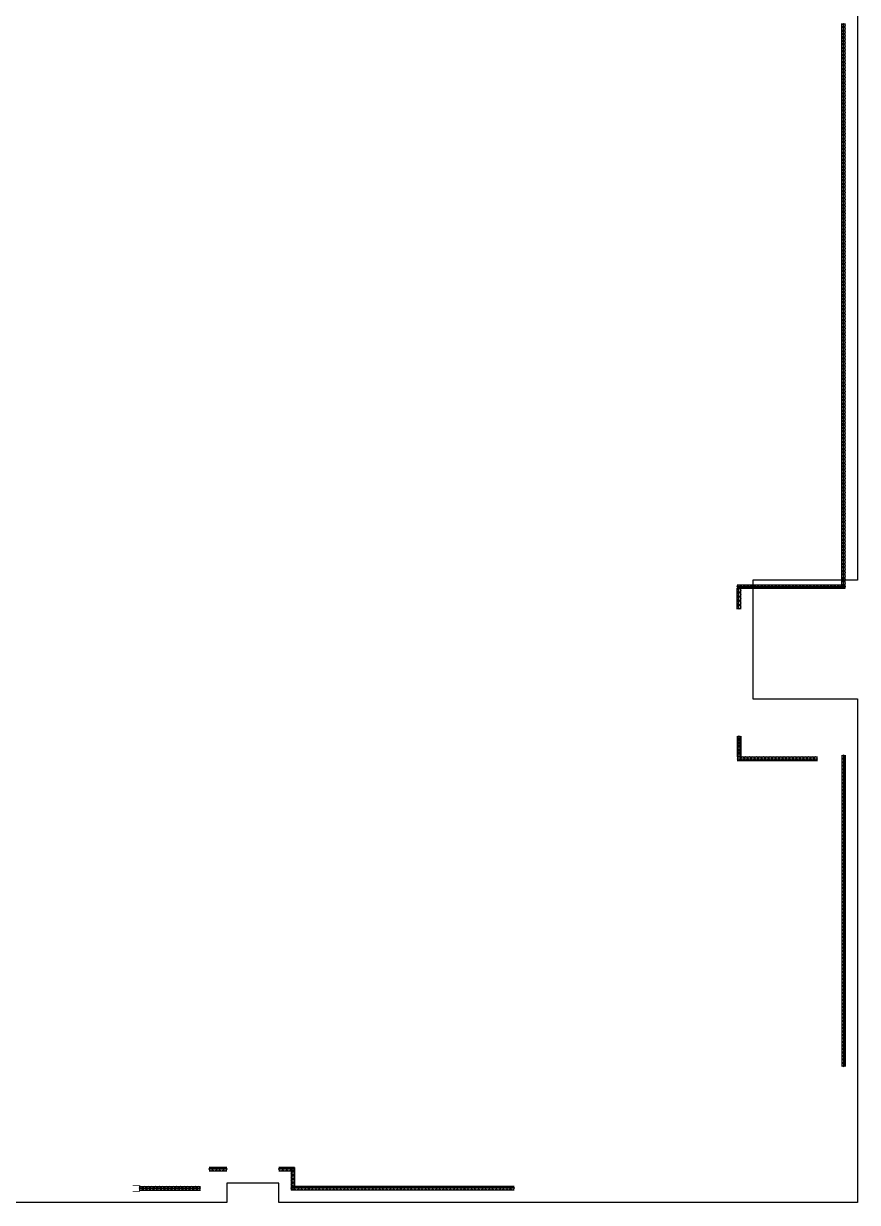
# Model space of a CAD drawing. Extents: x -1313754 to 847533, y 489853 to 941203.
# Drawn here: x -1151983 to -1128054, y 548220 to 582039 of the extents above; entities that cross this region are included whole.
import ezdxf

# ---------------------------------------------------------------- set-up
doc = ezdxf.new("R2010")
doc.units = 0
doc.header["$LTSCALE"] = 1000
doc.header["$MEASUREMENT"] = 0
doc.layers.get('Defpoints').update_dxf_attribs({"color": 210})
for name, color, linetype in [('A-HRAIL', 173, 'Continuous'), ('A-SFCE', 30, 'Continuous'), ('DIM_SYMB', 3, 'Continuous')]:
    doc.layers.add(name, color=color, linetype=linetype)

# ---------------------------------------------------------------- blocks, each defined once
blk = doc.blocks.new('234234werwer')
at = {"layer": 'Defpoints'}
blk.add_lwpolyline([(584900, -201400), (610400, -201400), (610400, -201950), (611900, -201950), (611900, -201400), (628500, -201400), (628500, -220860), (625500, -220850), (625500, -227600), (628500, -227600), (628500, -256750), (625500, -256750), (625500, -260150), (628500, -260150), (628500, -274600), (611900, -274600), (611900, -274050), (610400, -274050), (610400, -274600), (584900, -274600)], dxfattribs=at)
blk = doc.blocks.new('3333')
at = {"layer": 'A-SFCE', "const_width": 20}
blk.add_lwpolyline([(-227064, 766320), (-227064, 766510), (-227244, 766510), (-227244, 766320)], dxfattribs=at)
blk = doc.blocks.new('99平面图例外参$0$$LinePat$圆环')
for points in [[(0, 150), (300, 150)], [(0, 0), (300, 0)], [(0, -150), (300, -150)]]:
    blk.add_lwpolyline(points)
at = {"color": 0}
blk.add_circle((150, 0), 150, dxfattribs=at)
blk = doc.blocks.new('34242343243')
at = {"layer": 'A-HRAIL', "yscale": 0.3333333333333333, "zscale": 0.3333333333333333}
for p, xscale, rotation in [((-128454, 581939), 0.3333686689378101, 90), ((-128454, 581839), 0.3333686689378101, 90), ((-128454, 581739), 0.3333686689378101, 90), ((-128454, 581639), 0.3333686689378101, 90), ((-128454, 581539), 0.3333686689378101, 90), ((-128454, 581439), 0.3333686689378101, 90), ((-128454, 581339), 0.3333686689378101, 90), ((-128454, 581239), 0.3333686689378101, 90), ((-128454, 581139), 0.3333686689378101, 90), ((-128454, 581039), 0.3333686689378101, 90), ((-128454, 580939), 0.3333686689378101, 90), ((-128454, 580839), 0.3333686689378101, 90), ((-128454, 580739), 0.3333686689378101, 90), ((-128454, 580639), 0.3333686689378101, 90), ((-128454, 580539), 0.3333686689378101, 90), ((-128454, 580439), 0.3333686689378101, 90), ((-128454, 580339), 0.3333686689378101, 90), ((-128454, 580239), 0.3333686689378101, 90), ((-128454, 580139), 0.3333686689378101, 90), ((-128454, 580039), 0.3333686689378101, 90), ((-128454, 579938), 0.3333686689378101, 90), ((-128454, 579838), 0.3333686689378101, 90), ((-128454, 579738), 0.3333686689378101, 90), ((-128454, 579638), 0.3333686689378101, 90), ((-128454, 579538), 0.3333686689378101, 90), ((-128454, 579438), 0.3333686689378101, 90), ((-128454, 579338), 0.3333686689378101, 90), ((-128454, 579238), 0.3333686689378101, 90), ((-128454, 579138), 0.3333686689378101, 90), ((-128454, 579038), 0.3333686689378101, 90), ((-128454, 578938), 0.3333686689378101, 90), ((-128454, 578838), 0.3333686689378101, 90), ((-128454, 578738), 0.3333686689378101, 90), ((-128454, 578638), 0.3333686689378101, 90), ((-128454, 578538), 0.3333686689378101, 90), ((-128454, 578438), 0.3333686689378101, 90), ((-128454, 578338), 0.3333686689378101, 90), ((-128454, 578238), 0.3333686689378101, 90), ((-128454, 578138), 0.3333686689378101, 90), ((-128454, 578038), 0.3333686689378101, 90), ((-128454, 577938), 0.3333686689378101, 90), ((-128454, 577838), 0.3333686689378101, 90), ((-128454, 577738), 0.3333686689378101, 90), ((-128454, 577638), 0.3333686689378101, 90), ((-128454, 577538), 0.3333686689378101, 90), ((-128454, 577438), 0.3333686689378101, 90), ((-128454, 577338), 0.3333686689378101, 90), ((-128454, 577238), 0.3333686689378101, 90), ((-128454, 577138), 0.3333686689378101, 90), ((-128454, 577038), 0.3333686689378101, 90), ((-128454, 576938), 0.3333686689378101, 90), ((-128454, 576838), 0.3333686689378101, 90), ((-128454, 576738), 0.3333686689378101, 90), ((-128454, 576638), 0.3333686689378101, 90), ((-128454, 576538), 0.3333686689378101, 90), ((-128454, 576438), 0.3333686689378101, 90), ((-128454, 576338), 0.3333686689378101, 90), ((-128454, 576238), 0.3333686689378101, 90), ((-128454, 576138), 0.3333686689378101, 90), ((-128454, 576038), 0.3333686689378101, 90), ((-128454, 575938), 0.3333686689378101, 90), ((-128454, 575838), 0.3333686689378101, 90), ((-128454, 575738), 0.3333686689378101, 90), ((-128454, 575638), 0.3333686689378101, 90), ((-128454, 575538), 0.3333686689378101, 90), ((-128454, 575438), 0.3333686689378101, 90), ((-128454, 575338), 0.3333686689378101, 90), ((-128454, 575238), 0.3333686689378101, 90), ((-128454, 575138), 0.3333686689378101, 90), ((-128454, 575038), 0.3333686689378101, 90), ((-128454, 574938), 0.3333686689378101, 90), ((-128454, 574838), 0.3333686689378101, 90), ((-128454, 574738), 0.3333686689378101, 90), ((-128454, 574638), 0.3333686689378101, 90), ((-128454, 574538), 0.3333686689378101, 90), ((-128454, 574438), 0.3333686689378101, 90), ((-128454, 574338), 0.3333686689378101, 90), ((-128454, 574238), 0.3333686689378101, 90), ((-128454, 574138), 0.3333686689378101, 90), ((-128454, 574038), 0.3333686689378101, 90), ((-128454, 573938), 0.3333686689378101, 90), ((-128454, 573838), 0.3333686689378101, 90), ((-128454, 573738), 0.3333686689378101, 90), ((-128454, 573638), 0.3333686689378101, 90), ((-128454, 573538), 0.3333686689378101, 90), ((-128454, 573438), 0.3333686689378101, 90), ((-128454, 573338), 0.3333686689378101, 90), ((-128454, 573238), 0.3333686689378101, 90), ((-128454, 573138), 0.3333686689378101, 90), ((-128454, 573038), 0.3333686689378101, 90), ((-128454, 572938), 0.3333686689378101, 90), ((-128454, 572838), 0.3333686689378101, 90), ((-128454, 572738), 0.3333686689378101, 90), ((-128454, 572638), 0.3333686689378101, 90), ((-128454, 572538), 0.3333686689378101, 90), ((-128454, 572438), 0.3333686689378101, 90), ((-128454, 572338), 0.3333686689378101, 90), ((-128454, 572238), 0.3333686689378101, 90), ((-128454, 572138), 0.3333686689378101, 90), ((-128454, 572038), 0.3333686689378101, 90), ((-128454, 571938), 0.3333686689378101, 90), ((-128454, 571838), 0.3333686689378101, 90), ((-128454, 571738), 0.3333686689378101, 90), ((-128454, 571638), 0.3333686689378101, 90), ((-128454, 571538), 0.3333686689378101, 90), ((-128454, 571438), 0.3333686689378101, 90), ((-128454, 571338), 0.3333686689378101, 90), ((-128454, 571238), 0.3333686689378101, 90), ((-128454, 571138), 0.3333686689378101, 90), ((-128454, 571038), 0.3333686689378101, 90), ((-128454, 570938), 0.3333686689378101, 90), ((-128454, 570838), 0.3333686689378101, 90), ((-128454, 570738), 0.3333686689378101, 90), ((-128454, 570638), 0.3333686689378101, 90), ((-128454, 570537), 0.3333686689378101, 90), ((-128454, 570437), 0.3333686689378101, 90), ((-128454, 570337), 0.3333686689378101, 90), ((-128454, 570237), 0.3333686689378101, 90), ((-128454, 570137), 0.3333686689378101, 90), ((-128454, 570037), 0.3333686689378101, 90), ((-128454, 569937), 0.3333686689378101, 90), ((-128454, 569837), 0.3333686689378101, 90), ((-128454, 569737), 0.3333686689378101, 90), ((-128454, 569637), 0.3333686689378101, 90), ((-128454, 569537), 0.3333686689378101, 90), ((-128454, 569437), 0.3333686689378101, 90), ((-128454, 569337), 0.3333686689378101, 90), ((-128454, 569237), 0.3333686689378101, 90), ((-128454, 569137), 0.3333686689378101, 90), ((-128454, 569037), 0.3333686689378101, 90), ((-128454, 568937), 0.3333686689378101, 90), ((-128454, 568837), 0.3333686689378101, 90), ((-128454, 568737), 0.3333686689378101, 90), ((-128454, 568637), 0.3333686689378101, 90), ((-128454, 568537), 0.3333686689378101, 90), ((-128454, 568437), 0.3333686689378101, 90), ((-128454, 568337), 0.3333686689378101, 90), ((-128454, 568237), 0.3333686689378101, 90), ((-128454, 568137), 0.3333686689378101, 90), ((-128454, 568037), 0.3333686689378101, 90), ((-128454, 567937), 0.3333686689378101, 90), ((-128454, 567837), 0.3333686689378101, 90), ((-128454, 567737), 0.3333686689378101, 90), ((-128454, 567637), 0.3333686689378101, 90), ((-128454, 567537), 0.3333686689378101, 90), ((-128454, 567437), 0.3333686689378101, 90), ((-128454, 567337), 0.3333686689378101, 90), ((-128454, 567237), 0.3333686689378101, 90), ((-128454, 567137), 0.3333686689378101, 90), ((-128454, 567037), 0.3333686689378101, 90), ((-128454, 566937), 0.3333686689378101, 90), ((-128454, 566837), 0.3333686689378101, 90), ((-128454, 566737), 0.3333686689378101, 90), ((-128454, 566637), 0.3333686689378101, 90), ((-128454, 566537), 0.3333686689378101, 90), ((-128454, 566437), 0.3333686689378101, 90), ((-128454, 566337), 0.3333686689378101, 90), ((-128454, 566237), 0.3333686689378101, 90), ((-128454, 566137), 0.3333686689378101, 90), ((-128454, 566037), 0.3333686689378101, 90), ((-131454, 565718), 0.3980000164643085, 90), ((-128454, 565937), 0.3333686689378101, 90), ((-128454, 565837), 0.3333686689378101, 90), ((-131454, 565598), 0.3980000164643085, 90), ((-131454, 565479), 0.3980000164643085, 90), ((-131454, 565359), 0.3980000164643085, 90), ((-131454, 565240), 0.3980000164643085, 90), ((-131454, 561600), -0.3333333325730119, 90), ((-131454, 561500), -0.3333333325730119, 90), ((-131454, 561400), -0.3333333325730119, 90), ((-131454, 561300), -0.3333333325730119, 90), ((-131454, 561200), -0.3333333325730119, 90), ((-131454, 561100), -0.3333333325730119, 90), ((-131504, 560950), -0.3333636956401544, 180), ((-131404, 560950), -0.3333636956401544, 180), ((-131304, 560950), -0.3333636956401544, 180), ((-131204, 560950), -0.3333636956401544, 180), ((-131104, 560950), -0.3333636956401544, 180), ((-131004, 560950), -0.3333636956401544, 180), ((-130904, 560950), -0.3333636956401544, 180), ((-130804, 560950), -0.3333636956401544, 180), ((-130704, 560950), -0.3333636956401544, 180), ((-130604, 560950), -0.3333636956401544, 180), ((-130504, 560950), -0.3333636956401544, 180), ((-130404, 560950), -0.3333636956401544, 180), ((-130304, 560950), -0.3333636956401544, 180), ((-130204, 560950), -0.3333636956401544, 180), ((-130104, 560950), -0.3333636956401544, 180), ((-130004, 560950), -0.3333636956401544, 180), ((-129904, 560950), -0.3333636956401544, 180), ((-129804, 560950), -0.3333636956401544, 180), ((-129704, 560950), -0.3333636956401544, 180), ((-129604, 560950), -0.3333636956401544, 180), ((-129504, 560950), -0.3333636956401544, 180), ((-129404, 560950), -0.3333636956401544, 180), ((-129304, 560950), -0.3333636956401544, 180), ((-128454, 561050), -0.3344569287663073, 89.99999999999982), ((-128454, 560950), -0.3344569287663073, 89.99999999999982), ((-128454, 560849), -0.3344569287663073, 89.99999999999982), ((-128454, 560749), -0.3344569287663073, 89.99999999999982), ((-128454, 560649), -0.3344569287663073, 89.99999999999982), ((-128454, 560548), -0.3344569287663073, 89.99999999999982), ((-128454, 560448), -0.3344569287663073, 89.99999999999982), ((-128454, 560348), -0.3344569287663073, 89.99999999999982), ((-128454, 560247), -0.3344569287663073, 89.99999999999982), ((-128454, 560147), -0.3344569287663073, 89.99999999999982), ((-128454, 560047), -0.3344569287663073, 89.99999999999982), ((-128454, 559946), -0.3344569287663073, 89.99999999999982), ((-128454, 559846), -0.3344569287663073, 89.99999999999982), ((-128454, 559746), -0.3344569287663073, 89.99999999999982), ((-128454, 559645), -0.3344569287663073, 89.99999999999982), ((-128454, 559545), -0.3344569287663073, 89.99999999999982), ((-128454, 559445), -0.3344569287663073, 89.99999999999982), ((-128454, 559344), -0.3344569287663073, 89.99999999999982), ((-128454, 559244), -0.3344569287663073, 89.99999999999982), ((-128454, 559144), -0.3344569287663073, 89.99999999999982), ((-128454, 559043), -0.3344569287663073, 89.99999999999982), ((-128454, 558943), -0.3344569287663073, 89.99999999999982), ((-128454, 558843), -0.3344569287663073, 89.99999999999982), ((-128454, 558742), -0.3344569287663073, 89.99999999999982), ((-128454, 558642), -0.3344569287663073, 89.99999999999982), ((-128454, 558542), -0.3344569287663073, 89.99999999999982), ((-128454, 558441), -0.3344569287663073, 89.99999999999982), ((-128454, 558341), -0.3344569287663073, 89.99999999999982), ((-128454, 558241), -0.3344569287663073, 89.99999999999982), ((-128454, 558140), -0.3344569287663073, 89.99999999999982), ((-128454, 558040), -0.3344569287663073, 89.99999999999982), ((-128454, 557940), -0.3344569287663073, 89.99999999999982), ((-128454, 557839), -0.3344569287663073, 89.99999999999982), ((-128454, 557739), -0.3344569287663073, 89.99999999999982), ((-128454, 557639), -0.3344569287663073, 89.99999999999982), ((-128454, 557538), -0.3344569287663073, 89.99999999999982), ((-128454, 557438), -0.3344569287663073, 89.99999999999982), ((-128454, 557338), -0.3344569287663073, 89.99999999999982), ((-128454, 557237), -0.3344569287663073, 89.99999999999982), ((-128454, 557137), -0.3344569287663073, 89.99999999999982), ((-128454, 557037), -0.3344569287663073, 89.99999999999982), ((-128454, 556936), -0.3344569287663073, 89.99999999999982), ((-128454, 556836), -0.3344569287663073, 89.99999999999982), ((-128454, 556736), -0.3344569287663073, 89.99999999999982), ((-128454, 556635), -0.3344569287663073, 89.99999999999982), ((-128454, 556535), -0.3344569287663073, 89.99999999999982), ((-128454, 556434), -0.3344569287663073, 89.99999999999982), ((-128454, 556334), -0.3344569287663073, 89.99999999999982), ((-128454, 556234), -0.3344569287663073, 89.99999999999982), ((-128454, 556133), -0.3344569287663073, 89.99999999999982), ((-128454, 556033), -0.3344569287663073, 89.99999999999982), ((-128454, 555933), -0.3344569287663073, 89.99999999999982), ((-128454, 555832), -0.3344569287663073, 89.99999999999982), ((-128454, 555732), -0.3344569287663073, 89.99999999999982), ((-128454, 555632), -0.3344569287663073, 89.99999999999982), ((-128454, 555531), -0.3344569287663073, 89.99999999999982), ((-128454, 555431), -0.3344569287663073, 89.99999999999982), ((-128454, 555331), -0.3344569287663073, 89.99999999999982), ((-128454, 555230), -0.3344569287663073, 89.99999999999982), ((-128454, 555130), -0.3344569287663073, 89.99999999999982), ((-128454, 555030), -0.3344569287663073, 89.99999999999982), ((-128454, 554929), -0.3344569287663073, 89.99999999999982), ((-128454, 554829), -0.3344569287663073, 89.99999999999982), ((-128454, 554729), -0.3344569287663073, 89.99999999999982), ((-128454, 554628), -0.3344569287663073, 89.99999999999982), ((-128454, 554528), -0.3344569287663073, 89.99999999999982), ((-128454, 554428), -0.3344569287663073, 89.99999999999982), ((-128454, 554327), -0.3344569287663073, 89.99999999999982), ((-128454, 554227), -0.3344569287663073, 89.99999999999982), ((-128454, 554127), -0.3344569287663073, 89.99999999999982), ((-128454, 554026), -0.3344569287663073, 89.99999999999982), ((-128454, 553926), -0.3344569287663073, 89.99999999999982), ((-128454, 553826), -0.3344569287663073, 89.99999999999982), ((-128454, 553725), -0.3344569287663073, 89.99999999999982), ((-128454, 553625), -0.3344569287663073, 89.99999999999982), ((-128454, 553525), -0.3344569287663073, 89.99999999999982), ((-128454, 553424), -0.3344569287663073, 89.99999999999982), ((-128454, 553324), -0.3344569287663073, 89.99999999999982), ((-128454, 553224), -0.3344569287663073, 89.99999999999982), ((-128454, 553123), -0.3344569287663073, 89.99999999999982), ((-128454, 553023), -0.3344569287663073, 89.99999999999982), ((-128454, 552923), -0.3344569287663073, 89.99999999999982), ((-128454, 552822), -0.3344569287663073, 89.99999999999982), ((-128454, 552722), -0.3344569287663073, 89.99999999999982), ((-128454, 552622), -0.3344569287663073, 89.99999999999982), ((-128454, 552521), -0.3344569287663073, 89.99999999999982), ((-128454, 552421), -0.3344569287663073, 89.99999999999982), ((-128454, 552321), -0.3344569287663073, 89.99999999999982), ((-128454, 552220), -0.3344569287663073, 89.99999999999982), ((-146554, 549170), 0.333332789980787, 180), ((-146454, 549170), 0.333332789980787, 180), ((-146354, 549170), 0.333332789980787, 180), ((-146254, 549170), 0.333332789980787, 180), ((-146154, 549170), 0.333332789980787, 180), ((-144542, 549170), 0.3749999998981851, 180), ((-144429, 549170), 0.3749999998981851, 180), ((-144317, 549170), 0.3749999998981851, 180), ((-144204, 549170), 0.3749999998981851, 180), ((-144254, 549220), 0.3611111227129974, 270), ((-144254, 549112), 0.3611111227129974, 270), ((-144254, 549003), 0.3611111227129974, 270), ((-144254, 548895), 0.3611111227129974, 270), ((-148665, 548626), -0.3444734679294839, 179.999999999795), ((-148562, 548626), -0.3444734679294839, 179.999999999795), ((-148458, 548626), -0.3444734679294839, 179.999999999795), ((-148355, 548626), -0.3444734679294839, 179.999999999795), ((-148252, 548626), -0.3444734679294839, 179.999999999795), ((-148148, 548626), -0.3444734679294839, 179.999999999795), ((-148045, 548626), -0.3444734679294839, 179.999999999795), ((-147942, 548626), -0.3444734679294839, 179.999999999795), ((-147838, 548626), -0.3444734679294839, 179.999999999795), ((-147735, 548626), -0.3444734679294839, 179.999999999795), ((-147632, 548626), -0.3444734679294839, 179.999999999795), ((-147528, 548626), -0.3444734679294839, 179.999999999795), ((-147425, 548626), -0.3444734679294839, 179.999999999795), ((-147322, 548626), -0.3444734679294839, 179.999999999795), ((-147218, 548626), -0.3444734679294839, 179.999999999795), ((-147115, 548626), -0.3444734679294839, 179.999999999795), ((-147012, 548626), -0.3444734679294839, 179.999999999795), ((-144254, 548787), 0.3611111227129974, 270), ((-144254, 548678), 0.3611111227129974, 270), ((-144203, 548626), 0.3384127415496768, 180.0000000002033), ((-144101, 548626), 0.3384127415496768, 180.0000000002033), ((-144000, 548626), 0.3384127415496768, 180.0000000002033), ((-143898, 548626), 0.3384127415496768, 180.0000000002033), ((-143797, 548626), 0.3384127415496768, 180.0000000002033), ((-143695, 548626), 0.3384127415496768, 180.0000000002033), ((-143594, 548626), 0.3384127415496768, 180.0000000002033), ((-143492, 548626), 0.3384127415496768, 180.0000000002033), ((-143390, 548626), 0.3384127415496768, 180.0000000002033), ((-143289, 548626), 0.3384127415496768, 180.0000000002033), ((-143187, 548626), 0.3384127415496768, 180.0000000002033), ((-143086, 548626), 0.3384127415496768, 180.0000000002033), ((-142984, 548626), 0.3384127415496768, 180.0000000002033), ((-142883, 548626), 0.3384127415496768, 180.0000000002033), ((-142781, 548626), 0.3384127415496768, 180.0000000002033), ((-142680, 548626), 0.3384127415496768, 180.0000000002033), ((-142578, 548626), 0.3384127415496768, 180.0000000002033), ((-142477, 548626), 0.3384127415496768, 180.0000000002033), ((-142375, 548626), 0.3384127415496768, 180.0000000002033), ((-142274, 548626), 0.3384127415496768, 180.0000000002033), ((-142172, 548626), 0.3384127415496768, 180.0000000002033), ((-142071, 548626), 0.3384127415496768, 180.0000000002033), ((-141969, 548626), 0.3384127415496768, 180.0000000002033), ((-141868, 548626), 0.3384127415496768, 180.0000000002033), ((-141766, 548626), 0.3384127415496768, 180.0000000002033), ((-141665, 548626), 0.3384127415496768, 180.0000000002033), ((-141563, 548626), 0.3384127415496768, 180.0000000002033), ((-141462, 548626), 0.3384127415496768, 180.0000000002033), ((-141360, 548626), 0.3384127415496768, 180.0000000002033), ((-141258, 548626), 0.3384127415496768, 180.0000000002033), ((-141157, 548626), 0.3384127415496768, 180.0000000002033), ((-141055, 548626), 0.3384127415496768, 180.0000000002033), ((-140954, 548626), 0.3384127415496768, 180.0000000002033), ((-140852, 548626), 0.3384127415496768, 180.0000000002033), ((-140751, 548626), 0.3384127415496768, 180.0000000002033), ((-140649, 548626), 0.3384127415496768, 180.0000000002033), ((-140548, 548626), 0.3384127415496768, 180.0000000002033), ((-140446, 548626), 0.3384127415496768, 180.0000000002033), ((-140345, 548626), 0.3384127415496768, 180.0000000002033), ((-140243, 548626), 0.3384127415496768, 180.0000000002033), ((-140142, 548626), 0.3384127415496768, 180.0000000002033), ((-140040, 548626), 0.3384127415496768, 180.0000000002033), ((-139939, 548626), 0.3384127415496768, 180.0000000002033), ((-139837, 548626), 0.3384127415496768, 180.0000000002033), ((-139736, 548626), 0.3384127415496768, 180.0000000002033), ((-139634, 548626), 0.3384127415496768, 180.0000000002033), ((-139533, 548626), 0.3384127415496768, 180.0000000002033), ((-139431, 548626), 0.3384127415496768, 180.0000000002033), ((-139330, 548626), 0.3384127415496768, 180.0000000002033), ((-139228, 548626), 0.3384127415496768, 180.0000000002033), ((-139126, 548626), 0.3384127415496768, 180.0000000002033), ((-139025, 548626), 0.3384127415496768, 180.0000000002033), ((-138923, 548626), 0.3384127415496768, 180.0000000002033), ((-138822, 548626), 0.3384127415496768, 180.0000000002033), ((-138720, 548626), 0.3384127415496768, 180.0000000002033), ((-138619, 548626), 0.3384127415496768, 180.0000000002033), ((-138517, 548626), 0.3384127415496768, 180.0000000002033), ((-138416, 548626), 0.3384127415496768, 180.0000000002033), ((-138314, 548626), 0.3384127415496768, 180.0000000002033), ((-138213, 548626), 0.3384127415496768, 180.0000000002033), ((-138111, 548626), 0.3384127415496768, 180.0000000002033), ((-138010, 548626), 0.3384127415496768, 180.0000000002033), ((-137908, 548626), 0.3384127415496768, 180.0000000002033)]:
    blk.add_blockref('99平面图例外参$0$$LinePat$圆环', p, dxfattribs=dict(at, xscale=xscale, rotation=rotation))
at = {"layer": 'A-HRAIL', "xscale": 0.3333333327878446, "yscale": 0.3333333327878446, "zscale": 0.3333333327878446}
for p in [(-131504, 565887), (-131404, 565887), (-131304, 565887), (-131204, 565887), (-131104, 565887), (-131004, 565887), (-130904, 565887), (-130804, 565887), (-130704, 565887), (-130604, 565887), (-130504, 565887), (-130404, 565887), (-130304, 565887), (-130204, 565887), (-130104, 565887), (-130004, 565887), (-129904, 565887), (-129804, 565887), (-129704, 565887), (-129604, 565887), (-129504, 565887), (-129404, 565887), (-129304, 565887), (-129204, 565887), (-129104, 565887), (-129004, 565887), (-128904, 565887), (-128804, 565887), (-128704, 565887), (-128604, 565887), (-128504, 565887)]:
    blk.add_blockref('99平面图例外参$0$$LinePat$圆环', p, dxfattribs=at)
at = {"layer": 'A-SFCE', "rotation": 270}
blk.add_blockref('3333', (-915175, 321466), dxfattribs=at)

msp = doc.modelspace()

# ---------------------------------------------------------------- block references
msp.add_blockref('234234werwer', (-1756554.3, 822820))
at = {"layer": 'DIM_SYMB'}
msp.add_blockref('34242343243', (-1000000, 0), dxfattribs=at)

doc.saveas('drawing.dxf')
